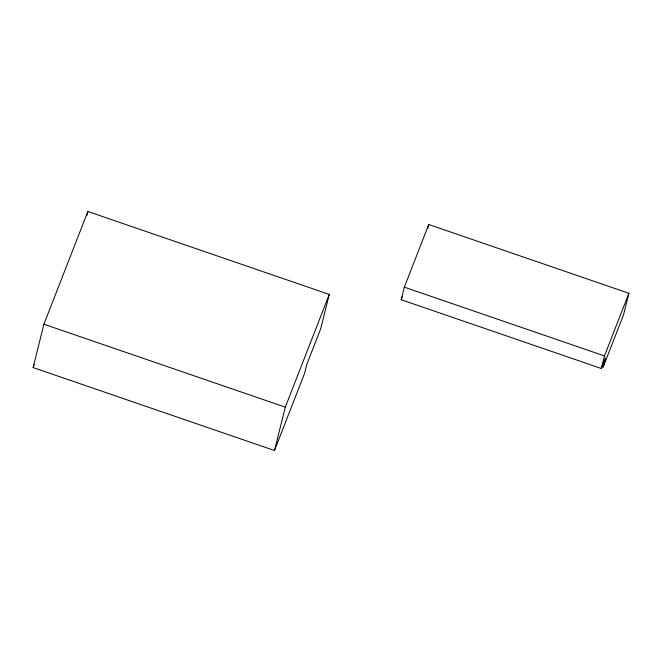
<?xml version="1.0" encoding="UTF-8"?>
<svg xmlns="http://www.w3.org/2000/svg" width="662" height="662" viewBox="0 0 662 662"><rect width="100%" height="100%" fill="white"/><g stroke="black" fill="none" stroke-linecap="round" stroke-linejoin="round"><path stroke-width="0.99" d="M33.1 367.575L43.915 324.214L87.864 211.484L329.254 294.425L320.681 328.815L306.796 364.423L304.561 373.393L274.49 450.516L33.1 367.575L34.225 364.688M86.879 215.431L87.864 211.484M274.49 450.516L285.305 407.147L329.254 294.425M603.19 366.988L605.424 358.018L601.336 368.494L401.197 299.729L404.325 287.167L428.753 224.517L628.9 293.274L623.53 314.814L603.19 366.988L601.237 366.318M427.793 228.382L428.753 224.517M601.336 368.494L604.472 355.933L628.9 293.274M401.197 299.729L402.306 296.882M404.325 287.167L604.472 355.933M43.915 324.214L285.305 407.147"/></g></svg>
